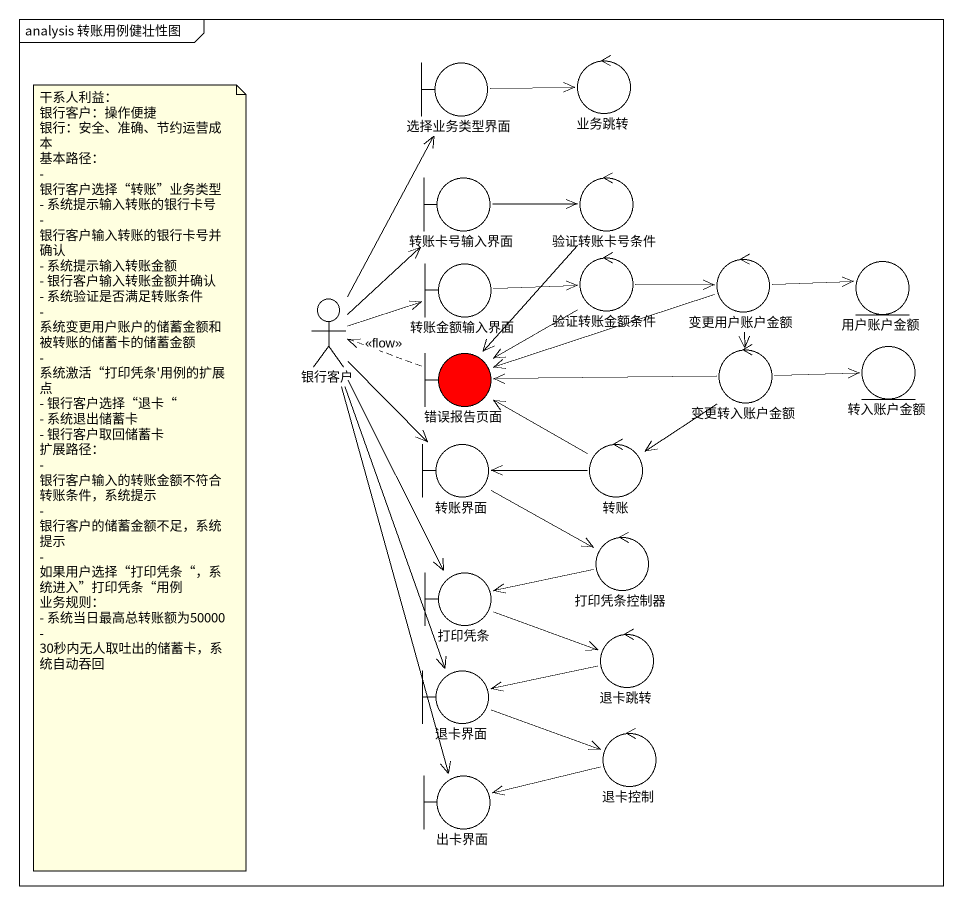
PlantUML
@startuml
mainframe analysis 转账用例健壮性图
boundary 选择业务类型界面
control 业务跳转
boundary 转账卡号输入界面
control 验证转账卡号条件
boundary 转账金额输入界面
control 验证转账金额条件
control 变更用户账户金额
entity 用户账户金额
actor 银行客户
boundary 错误报告页面 #FF0000
control 变更转入账户金额
entity 转入账户金额
boundary 转账界面
control 转账
control 打印凭条控制器
boundary 打印凭条
control 退卡跳转
boundary 退卡界面
control 退卡控制
boundary 出卡界面
选择业务类型界面 -right-> 业务跳转
转账卡号输入界面 -right-> 验证转账卡号条件
验证转账卡号条件 --> 错误报告页面
转账金额输入界面 -right-> 验证转账金额条件
验证转账金额条件 -right-> 变更用户账户金额
验证转账金额条件 --> 错误报告页面
变更用户账户金额 -right-> 用户账户金额
变更用户账户金额 -left-> 错误报告页面
变更用户账户金额 --> 变更转入账户金额
银行客户 -up-> 选择业务类型界面
银行客户 -up-> 转账卡号输入界面
银行客户 -right-> 转账金额输入界面
银行客户 --> 转账界面
银行客户 --> 打印凭条
银行客户 --> 退卡界面
银行客户 --> 出卡界面
错误报告页面 .left.> 银行客户 : <<flow>>
变更转入账户金额 -left-> 错误报告页面
变更转入账户金额 -right-> 转入账户金额
变更转入账户金额 --> 转账
转账界面 <-right- 转账
转账界面 -right-> 打印凭条控制器
转账 -up-> 错误报告页面
打印凭条控制器 -left-> 打印凭条
打印凭条 -right-> 退卡跳转
退卡跳转 -left-> 退卡界面
退卡界面 -right-> 退卡控制
出卡界面 <-right- 退卡控制
note as N1
  干系人利益：
  银行客户：操作便捷
  银行：安全、准确、节约运营成本
  基本路径：
  - 银行客户选择“转账”业务类型
  - 系统提示输入转账的银行卡号
  - 银行客户输入转账的银行卡号并确认
  - 系统提示输入转账金额
  - 银行客户输入转账金额并确认
  - 系统验证是否满足转账条件
  - 系统变更用户账户的储蓄金额和被转账的储蓄卡的储蓄金额
  - 系统激活“打印凭条'用例的扩展点
  - 银行客户选择“退卡“
  - 系统退出储蓄卡
  - 银行客户取回储蓄卡
  扩展路径：
  - 银行客户输入的转账金额不符合转账条件，系统提示
  - 银行客户的储蓄金额不足，系统提示
  - 如果用户选择“打印凭条“，系统进入”打印凭条“用例
  业务规则：
  - 系统当日最高总转账额为50000
  - 30秒内无人取吐出的储蓄卡，系统自动吞回
end note
@enduml
